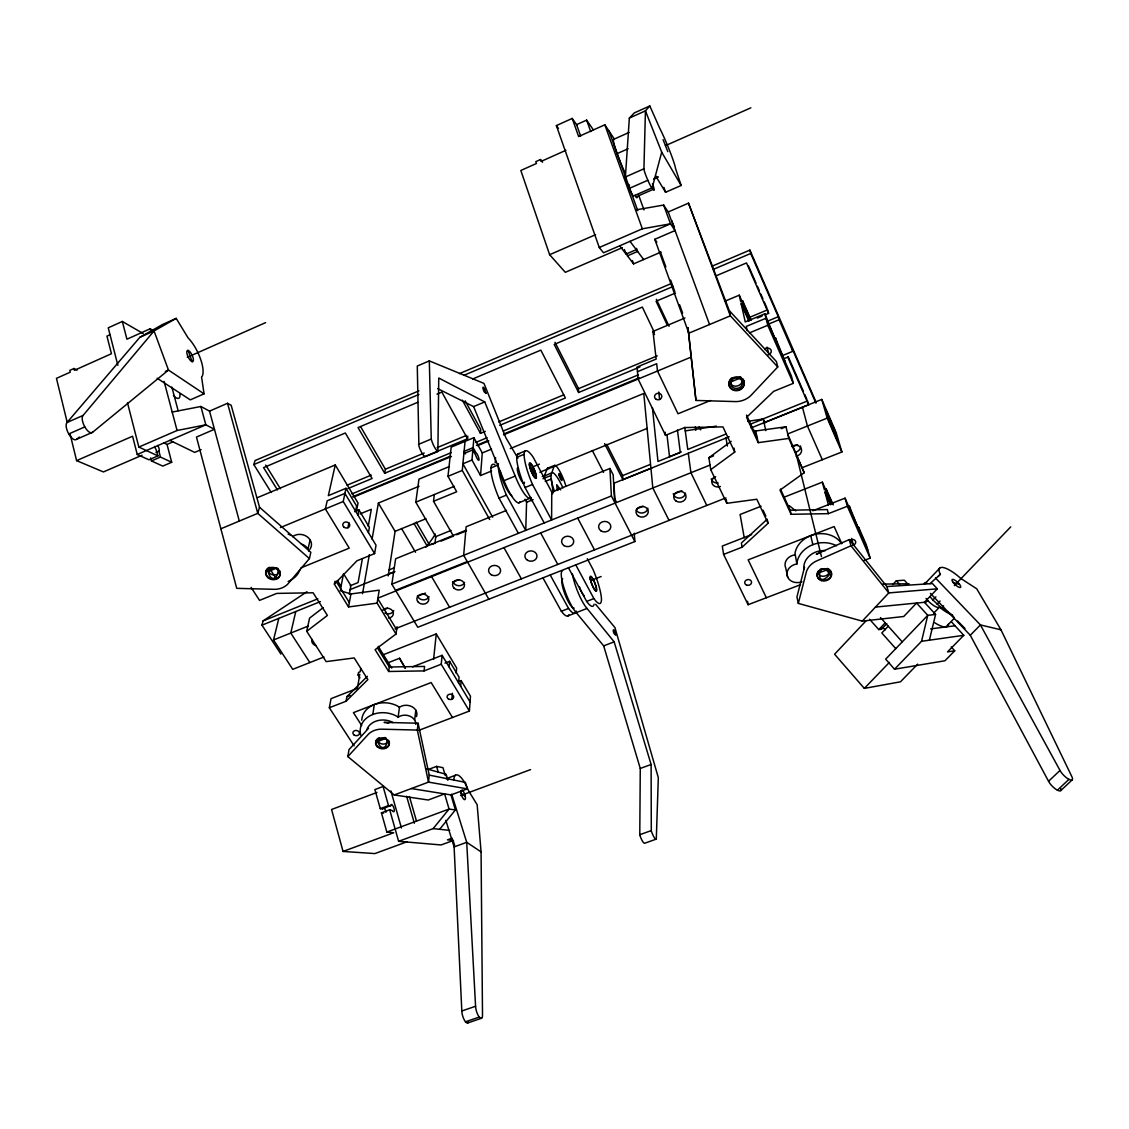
<?xml version="1.0" encoding="UTF-8"?>
<svg xmlns="http://www.w3.org/2000/svg" width="1129" height="1129" viewBox="0 0 1129 1129"><rect width="100%" height="100%" fill="white"/><g stroke="black" fill="none" stroke-linecap="round" stroke-linejoin="round"><path stroke-width="1.5" d="M557.176 490.48L556.752 484.722L560.704 489.901M595.66 604.34L614.938 627.583L658.32 777.641L656.302 839.087L644.49 843.321A8.453 1.905 70.5 0 1 639.776 835.023L640.27 768.454L603.676 645.873L576.242 612.638A23.54 5.137 68.6 0 1 564.26 588.745A23.54 5.137 68.6 0 1 562.581 570.639M517.886 458.205L505.877 437.742L483.96 383.408L429.316 360.885L417.278 366.036L418.901 445.955A9.512 2.512 67.1 0 0 425.04 456.779L437.897 451.501L438.744 378.032L484.736 401.91L515.205 476.071A24.457 5.377 67.7 0 0 530.912 497.409M532.761 474.378L532.944 466.969A7.762 1.651 67.7 0 0 529.938 467.18A7.762 1.651 67.7 0 0 535.682 477.863A7.762 1.651 67.7 0 0 532.93 466.926M390.733 805.88L388.503 805.584L383.098 786.49L374.884 789.58L380.261 808.66L382.519 808.943L390.747 805.4A3.839 1.341 70.7 0 1 392.821 805.683A3.839 1.341 70.7 0 1 394.275 810.834A3.839 1.341 70.7 0 1 392.215 810.566L389.688 809.761L381.433 812.838L386.852 832.073L393.711 832.736L343.047 851.449L331.573 809.493L376.945 792.459M649.81 105.957L634.329 112.9L629.347 118.065L625.395 176.971A10.471 1.087 67.2 0 0 629.234 188.416A10.471 1.087 67.2 0 0 633.722 195.867L652.195 187.781A10.486 0.974 67.3 0 1 647.834 180.245A10.486 0.974 67.3 0 1 643.925 168.8L645.435 110.854L649.81 105.957L659.59 127.958A25.967 2.004 67.4 0 1 675.495 168.32L681.154 185.481L665.56 192.283L655.568 175.799M524.943 499.244L526.58 502.25L525.747 530.376L506.427 495.109A31.175 7.084 67.8 0 1 498.256 464.936A31.203 7.099 67.8 0 1 498.439 463.666M801.957 581.745A11.121 9.314 -11.2 0 1 787.252 576.03A11.121 9.314 -11.2 0 1 796.848 563.978L794.999 553.125A25.021 21.014 -12.5 0 1 815.463 534.243A25.021 21.014 -12.5 0 1 841.514 543.599M382.519 808.943L382.533 808.477A3.839 1.355 70.7 0 1 382.675 807.941M796.975 563.964L797.032 562.256A25.233 21.126 -12.3 0 1 836.462 545.815M629.403 184.958L629.234 188.43L647.834 180.259M495.208 462.763L495.532 457.57M418.661 730.407L469.41 711.044L470.468 696.198L461.126 680.589L458.374 681.648M491.609 470.991L480.545 475.535L482.281 452.941L473.912 437.685L451.177 447.155L447.987 476.311L456.709 491.778L433.522 501.29L453.449 536.092L441.114 541.087M460.674 686.277L461.126 680.589M485.258 431.377L480.46 433.381L480.771 429.443L465.176 400.823M458.6 682.833L459.066 677.16L449.596 661.34L444.995 663.132M456.215 673.223L456.652 668.029L436.26 633.919L382.675 654.975M451.868 699.303L452.39 693.262M480.545 475.535L471.978 460.039L472.868 449.836L463.892 453.562M472.868 449.836L475.803 455.481A4.121 0.974 67.4 0 0 478.371 460.138A4.121 0.974 67.4 0 0 478.597 457.4A4.121 0.974 67.4 0 0 476.029 452.743L473.051 447.634L473.912 437.685M449.088 666.971L449.596 661.34M417.674 402.319L358.048 427.581L384.693 473.263L467.547 438.758L467.801 436.119M489.661 519.509L462.269 470.426L465.049 441.383M469.41 711.044L441.227 664.233L442.102 655.328L412.565 666.844M388.644 723.195A17.598 14.056 6.1 0 0 384.1 722.391L418.097 723.223L429.218 775.115L428.526 782.115L394.204 794.957L347.845 756.585L348.988 749.656L368.506 728.374M433.592 659.407L436.26 633.919M429.218 775.115L465.374 782.341L467.307 788.861L428.526 782.115L417.335 730.068L418.097 723.223M397.041 626.694L396.011 634.018L375.11 649.683L388.672 671.487L424.067 670.908L424.575 666.42L389.307 667.013L377.608 648.159M414.653 720.09L415.797 710.155M434.947 543.585L435.752 536.628L451.064 530.418M377.806 738.761C376.719 744.138 385.765 746.213 387.84 741.471M433.522 501.29L434.34 494.53M360.786 735.177A23.765 19.024 6.1 0 1 370.199 715.673A23.765 19.024 6.1 0 1 396.646 716.181L398.114 717.225L399.468 707.234A10.457 8.425 5.5 0 1 412.156 706.782A10.457 8.425 5.5 0 1 416.446 716.619M435.963 537.009L415.797 502.151L418.972 479.133L449.413 466.531M388.672 671.487L389.307 667.013M467.251 561.579L395.531 590.326L391.834 584.173L395.63 558.756L465.825 530.334M372.81 714.474L374.292 704.567A23.568 18.925 6.2 0 1 397.93 706.26L399.398 707.304M388.221 575.917L395.094 531.35L378.37 503.054L419.085 486.246M396.011 634.018L377.128 603.126L379.203 590.157L350.95 593.953L340.21 590.693M553.139 492.54L550.825 475.563L554.381 465.444A15.665 3.147 67.9 0 1 559.786 471.245A15.665 3.147 67.9 0 1 565.841 485.964M357.526 687.759L359.742 674.38L358.091 675.029L359.939 677.95M360.73 668.382L360.165 671.797L358.514 672.447L358.091 675.029M377.128 603.126L348.551 606.95L334.382 584.173L356.962 560.788L374.616 553.605L376.028 545.236L344.924 493.401L327.184 500.782L325.35 508.911L349.256 548.144L300.977 567.873M354.125 745.874L329.343 707.742L346.081 701.236L346.871 696.678L367.362 676.313M362.536 593.699L369.352 554.678M372.062 539.182L378.37 503.054M384.693 473.263L385.398 469.212L360.645 426.706M368.449 532.606L369.381 527.37L358.909 509.885L354.605 511.663M362.395 558.7L358.091 582.564L350.173 585.753M368.237 526.326L371.314 509.292L360.095 513.921M348.551 606.95L350.95 593.953M349.327 594.221L350.921 585.655L343.526 573.673L340.492 589.253M329.343 707.742L331.037 698.653L356.877 688.563M357.921 515.05L358.909 509.885M355.607 511.197L356.609 506.046L345.996 488.307L328.341 495.659L335.257 464.95L257.384 497.677M356.425 511.338L358.034 503.054L335.257 464.95M347.915 527.737L348.903 522.783M334.382 584.173L334.96 581.322M374.616 553.605L343.23 501.502L345.996 488.307M346.081 701.236L367.856 679.616L354.196 657.939L326.154 661.622L306.721 631.294L309.586 618.113L323.219 607.614M127.478 402.771L138.853 447.07L177.07 430.502L205.831 424.814L214.454 429.302L196.46 437.064L236.737 588.336L272.724 589.282A18.911 15.735 12.6 0 0 289.01 582.649L309.402 558.587L310.842 552.335L259.529 507.26L231.191 405.325L227.536 403.293L209.528 411.125L200.891 406.482L172.201 412.057M295.756 611.537L290.774 633.059L309.868 662.568M308.005 548.948L310.122 539.874M929.379 640.185L935.574 614.458L927.77 615.333L885.658 659.153L894.535 669.201L921.532 641.3L927.77 615.333L916.579 603.041L903.764 616.49L862.26 621.119L798.316 603.394L796.933 596.987L804.525 567.153M268.448 568.452C266.176 575.07 278.242 577.865 279.3 571.105M323.967 656.979L292.75 669.342L273.528 639.96L278.821 618.367M798.316 603.394L805.965 573.461A18.798 15.693 -12.2 0 1 817.805 560.421L850.984 545.787L888.791 592.923L937.31 588.83L932.441 583.552L886.886 586.558L849.276 539.591L816.281 554.184A18.685 15.623 -12.3 0 1 819.414 553.238M280.895 654.086L261.956 625.17L263.057 620.922L307.003 591.709M652.195 187.781L661.707 152.175L645.435 110.854L629.347 118.065M259.529 507.26L257.765 513.342L220.974 528.739M271.186 492.413L253.827 464.569L255.069 460.547L418.93 390.86M952.65 615.164A23.328 7.169 42.6 0 1 940.993 608.305L939.54 607.106A10.429 3.246 42.6 0 1 933.739 605.596A10.429 3.246 42.6 0 1 926.048 598.483M562.919 487.855A22.82 4.643 68 0 0 552.166 472.571L544.164 476.226L547.466 468.267L554.381 465.444M155.915 452.461L159.104 450.908A4.347 1.708 64.9 0 0 157.679 445.447M389.688 809.761L398.622 841.317L433.155 828.601L449.074 809.056L444.628 793.913L428.23 800.009L394.204 794.957M439.633 829.307L455.396 809.945L450.979 794.929L411.323 788.55M67.048 422.5L139.883 337.289L154.052 330.938L168.461 370.058L92.606 432.266L76.631 439.28A9.738 4.163 63.8 0 1 68.728 433.945A9.738 4.163 63.8 0 1 67.048 422.5L83.066 415.43L154.052 330.938L176.18 318.378L188.091 337.896A24.429 8.637 64.4 0 1 202.26 376.197L201.569 376.987L204.067 393.838L190.293 399.864L157.129 378.229M347.845 756.585L367.475 735.233A17.697 14.098 6 0 1 383.154 729.221L417.335 730.068M892.757 584.582L896.327 580.786L904.329 580.207L907.857 584.074M635.556 209.952L663.64 205.055L668.227 211.97L688.492 203.164L729.263 310.616L776.385 361.506L777.754 366.953L752.239 394.063A19.955 17.81 -13 0 1 733.892 401.543L695.958 400.442L688.013 327.89L695.958 400.442M862.26 621.119L888.791 592.923L886.886 586.558M865.943 620.936L834.585 654.213L864.334 688.394L900.462 681.817L917.651 664.148M869.598 619.271L878.799 629.587L885.207 622.827M878.799 629.587L881.453 629.262L886.773 623.645M939.653 568.226L924.976 583.665A22.566 6.929 42.6 0 1 926.754 582.86M888.241 626.228L881.82 632.974L895.763 648.639M929.971 583.693L940.372 574.266L939.61 572.756A22.693 6.718 42.5 0 1 960.723 578.401L976.726 588.802L1000.971 629.813L1071.816 776.569A8.919 2.837 44.9 0 1 1068.937 779.377L1057.421 790.201M938.185 576.552L940.372 574.266M875.469 607.092L924.453 602.279L937.31 588.83M925.272 602.942L927.671 600.43M948.882 612.694L941.558 607.966L932.85 600.007L935.87 596.846M954.386 585.542L1010.723 526.89M937.042 604.17L940.076 601.023M933.556 613.301L939.554 607.077M941.558 607.966L943.576 605.878M864.334 688.394L889.426 662.356M945.919 626.934L954.315 618.283M951.535 621.952L963.785 635.317L947.513 651.927L954.739 650.784L951.267 646.959M954.739 650.784L944.945 660.761L894.535 669.201M1060.921 788.762A8.877 2.893 45.1 0 1 1056.617 789.75A8.877 2.893 45.1 0 1 1048.545 781.268L970.277 635.26L980.424 624.93L1000.971 629.813M292.623 536.67L292.707 536.585A11.149 9.385 12.3 0 1 307.314 536.868A11.149 9.385 12.3 0 1 309.896 549.315M1048.545 781.268L1060.018 770.444L980.424 624.93L935.447 577.935M1060.738 790.61L1072.24 779.829M398.114 717.225L398.198 717.155A10.542 8.467 5.4 0 1 409.785 716.125A10.542 8.467 5.4 0 1 415.811 724.423M767.24 519.171L741.372 543.035L742.092 547.212L723.59 554.41L748.104 604.707L800.56 584.695M742.092 547.212L768.073 523.291L767.508 520.54M76.631 439.28L79.355 437.064M544.164 476.226L545.166 475.436L542.273 476.607M306.721 631.294L327.396 615.446L313.1 592.781L276.76 593.402L259.557 600.388L251.104 587.405M768.073 523.291L756.811 499.244L726.822 503.322L710.734 469.664L708.871 457.739L731.183 441.326M710.734 469.664L734.739 452.066L734.019 448.142M787.873 434.538L804.215 472.741L779.998 490.113L791.104 514.288L828.376 513.653L847.357 506.272L845.056 498.157L812.809 510.745M139.883 337.289L162.491 324.531L176.18 318.378M656.302 839.087L655.977 839.228A8.467 1.849 70.5 0 1 651.292 830.902L651.108 764.488L614.148 641.851L587.024 608.446A23.582 4.996 68.6 0 1 572.417 574.04M143.185 333.549L122.327 321.455L108.243 327.819L117.868 365.302M777.754 366.953L730.35 315.838L688.845 333.196L654.792 239.306L675.043 230.57L670.513 223.81L603.521 252.797L599.273 247.505L556.371 125.587L572.205 118.432L577.244 125.573M109.908 334.777L106.945 336.117L111.446 353.716L74.401 370.312L73.964 368.506L69.815 370.368L70.252 372.175L56.45 378.356L67.133 422.006M593.275 129.764L586.643 120.126L576.594 124.656L580.659 136.101M153.121 330.501L150.199 328.765L126.928 339.208L122.327 321.455M614.289 138.952L604.819 124.811L578.641 136.553L572.205 118.432M542.569 162.223L540.481 159.556L535.795 161.659L536.43 163.493L520.836 170.479L549.64 254.702L565.304 272.315L622.319 247.66M565.939 150.284L541.116 161.405L540.481 159.556M629.121 132.432L613.626 139.347A26.715 2.71 67.2 0 0 625.014 172.723M617.14 153.629L628.105 148.746M187.287 357.3L265.597 322.626M665.447 145.641L750.841 107.834M165.3 371.455L168.461 370.058L204.067 393.838M625.395 176.971L643.925 168.8M68.742 433.959L84.802 426.903A9.766 4.079 63.9 0 0 92.606 432.266M654.368 178.072L657.558 176.66M653.592 179.13L658.348 177.041M636.064 196.869L653.211 189.362M70.012 433.748L76.589 460.618L132.573 436.231L137.244 454.493L148.929 459.799L157.961 455.904L156.014 449.455A4.347 1.708 64.9 0 1 154.673 446.421M549.64 254.702L595.604 234.691M599.273 247.505L642.359 228.806L670.513 223.81L663.64 205.055M137.244 454.493L205.831 424.814L200.891 406.482M142.056 455.227L103.416 471.936L76.589 460.618M163.86 442.907L167.036 444.431L173.245 441.749M619.694 245.812L626.059 254.081L636.276 249.664M150.679 457.993L151.441 460.942L160.445 457.062L171.707 462.269L167.036 444.431M626.341 252.84L627.428 255.846L637.617 251.457L636.53 248.436M171.707 462.269L162.788 466.094L151.441 460.942M201.089 449.638L194.71 452.39L169.9 440.366M627.428 255.846L633.595 263.876L661.015 252.077M459.489 373.614L670.4 283.915M712.582 265.978L749.896 250.102L816.196 402.488M253.827 464.569L418.93 394.444M464.245 375.181L673.053 286.484M713.514 269.295L750.743 253.475L749.896 250.102M437.008 394.12L441.848 392.073L467.547 438.758M472.726 378.977L540.819 350.117L565.389 398.001L499.681 425.365M675.452 293.046L656.076 301.26L667.295 325.124M715.828 275.942L746.523 262.93L768.595 313.368L765.349 314.723M437.685 388.616L473.601 406.595L484.736 401.91M734.739 452.066L722.955 426.889L684.626 427.552L665.531 435.314L638.125 379.09L637.038 367.038L656.147 359.078L652.999 331.418L684.95 317.997M724.874 301.217L739.255 295.177L747.596 313.947M751.081 319.86L742.684 300.949L740.737 301.768L739.255 295.177M774.72 338.037L764.897 313.777L745.267 321.948L741.174 303.772L743.136 302.953L742.684 300.949M418.492 444.389L431.264 439.04L429.316 360.885M347.097 485.188L371.258 475.111M385.398 469.212L424.236 453.011M437.177 447.62L466.305 435.469M498.665 421.978L563.724 394.854M639.903 366.967L578.612 392.497L578.528 388.672L657.219 355.861M748.287 317.898L767.692 309.798L768.595 313.368M347.859 488.603L372.104 478.498L345.319 432.986L263.579 467.632L277.424 489.901M757.234 318.096L762.103 316.078M637.462 371.695L656.669 363.707L657.501 371.046L678.021 413.778L710.522 400.499M351.994 493.867L451.247 452.63M475.648 442.483L487.036 437.756M503.308 430.996L638.351 374.87M766.887 321.455L778.276 316.713L750.743 253.475M352.728 496.746L450.358 456.201M476.396 445.39L487.784 440.663M504.056 433.903L639.127 377.834M767.692 324.46L779.081 319.733L778.276 316.713M280.387 527.582L343.23 501.502M353.899 496.958L451.445 456.469M473.051 447.634L464.09 451.36L465.487 453.872M477.454 445.673L488.843 440.945M503.463 434.877L691.16 357.074M749.402 332.9L767.776 325.279L764.897 313.777M482.281 452.941L491.538 449.102M471.978 460.039L462.904 463.793L492.639 517.195M510.266 448.594L643.784 393.457L652.83 487.996L669.017 520.398M447.987 476.311L462.269 470.426M518.112 453.886L525.465 450.866M518.394 533.325L499.004 498.129A31.146 7.211 67.8 0 1 490.903 467.971L498.256 464.936M544.206 522.953L525.041 487.53A31.245 6.774 67.8 0 1 516.701 457.358L524.096 454.31A31.302 6.647 67.8 0 1 533.184 457.203L552.674 493.768M415.797 502.151L454.295 486.317M783.046 355.325L792.826 351.317L791.979 348.212L815.886 403.109M784.556 358.457L787.76 357.131L808.632 404.775L763.359 423.036M268.519 571.429L276.422 568.197M730.322 382.124L739.82 378.229M532.916 466.785L539.436 464.118M473.601 406.595L504.042 480.644L515.205 476.071M395.094 531.35L425.986 518.719M539.831 472.232L647.171 428.385M542.993 478.752L550.825 475.563M499.004 498.129L506.427 495.109M525.041 487.53L532.521 484.482A31.273 6.633 67.8 0 1 524.096 454.31M545.265 481.406L551.121 479.021L552.067 483.522A22.82 4.643 68 0 0 554.551 491.496M747.229 330.698L746.269 326.422L766.012 318.223L791.373 375.943L793.32 383.352L773.704 391.326L746.579 417.321L758.208 442.653L788.818 438.419L804.215 472.741M518.761 502.842L529.797 498.369M506.498 510.393L466.136 526.749L463.666 555.313L488.829 599.217M526.58 502.25L533.114 499.597M616.109 501.544L614.515 498.425L613.174 474.857L609.914 468.479L551.756 492.046L551.615 519.975L532.521 484.482M456.709 534.765L466.503 530.813M389.096 569.891L393.922 567.943M651.828 467.999L622.912 479.67L622.643 475.605L650.36 464.4M669.934 456.511L681.351 451.896M759.281 420.425L807.574 400.936L808.632 404.775M263.057 620.922L317.813 598.822M726.3 433.903L687.773 449.455L684.781 427.439M750.376 424.179L763.218 419L765.01 422.966M261.956 625.17L320.41 601.602M349.623 589.818L394.219 571.838M729.151 436.782L613.936 483.24L615.079 503.111M751.11 427.919L821.785 399.426L836.236 432.802L841.881 451.981L802.874 467.42M388.432 574.224L394.896 571.613M391.834 584.173L611.396 495.956L609.914 468.479M708.871 457.739L713.57 455.848M781.226 428.681L785.982 426.776L788.818 438.419M273.528 639.96L308.146 626.101M378.215 598.017L710.155 465.021M787.844 433.889L827.19 418.125L821.785 399.426M382.858 610.083L387.586 608.192M417.532 596.253L425.464 593.092M452.503 582.296L458.91 579.741M636.841 508.77L643.248 506.215M673.83 494.022L681.916 490.79M711.157 479.133L714.431 477.821M792.84 446.548L797.639 444.643M395.051 628.853L725.876 497.903M634.244 533.227L634.865 541.553L417.801 627.272L395.898 590.933M761.059 506.244L740.102 514.485L744.251 537.841M783.639 497.381L822.335 482.168L828.601 496.266M591.61 580.221L601.108 576.496M833.23 504.846L826.23 489.083L824.368 489.817L822.335 482.168M387.572 662.963L399.553 658.263L405.452 668.241M828.432 505.086L824.989 492.131L826.851 491.397L826.23 489.083M751.66 534.596L722.292 546.055L723.59 554.41M542.936 577.85L561.353 611.269L568.564 608.46A30.215 6.661 68.6 0 0 576.298 611.099M568.452 567.774L586.643 601.404L593.896 598.582A30.314 6.238 68.6 0 0 601.461 598.765A30.342 6.238 68.6 0 0 592.923 569.284L587.292 558.714M346.871 696.678L350.075 695.436M424.067 670.908L441.227 664.233M567.887 615.94L575.028 613.16M576.242 612.638L587.024 608.446M603.676 645.873L614.148 641.851M377.552 741.555L385.116 738.676M818.229 573.165L827.261 569.722M863.925 560.52L870.163 558.135L866.183 544.488L858.604 527.215L860.115 532.436M428.484 769.428L436.556 766.393L442.963 767.664L445.306 775.651M446.209 778.728L455.495 775.242M380.261 808.66L388.503 805.584M450.979 794.929L467.307 788.861M460.674 795.55L530.559 769.611M386.852 832.073L449.074 809.056L455.396 809.945M407.259 841.669L374.899 853.58L343.047 851.449M640.27 768.454L651.108 764.488M452.164 838.141L447.437 839.863L451.953 840.286M453.449 840.428L441.086 844.958L398.622 841.317M468.422 1022.225A8.072 2.724 73.2 0 1 464.569 1020.447A8.072 2.724 73.2 0 1 461.817 1010.991L454.112 846.919L466.714 842.319L481.067 851.859L482.506 1014.858A8.086 2.667 73.1 0 1 479.246 1017.06A8.086 2.667 73.1 0 1 475.577 1006.264L466.714 842.319L451.685 794.195M639.691 834.74L651.207 830.619M461.817 1010.991L475.577 1006.264M465.487 1021.787L479.26 1017.074M467.914 1022.888L481.646 1018.203M430.742 544.545L433.55 543.896M685.247 430.883L716.435 426.127M747.624 421.371L763.218 419L765.787 430.643M921.532 641.3L963.785 635.317M752.648 429.937L755.753 430.968L785.982 426.776M930.592 628.909L955.021 625.762M794.816 554.833L794.943 554.833A11.022 9.258 -11.3 0 0 785.756 567.986L787.703 577.201M780.478 489.097L790.173 510.195L827.289 509.574L828.376 513.653M882.793 584.088L909.085 583.778M433.155 828.601L449.624 830.379M381.433 812.838L383.691 813.12M953.299 582.635L959.481 584.272M426.691 768.877L446.167 774.339L447.917 780.294M437.784 451.459L437.897 451.501A9.54 2.441 67.1 0 1 431.687 440.62L431.264 439.04M138.853 447.07L157.961 455.904M73.964 368.506L77.082 370.1M667.803 151.611L663.104 139.686M460.942 793.108L465.233 796.185M789.171 505.623L795.747 510.872M309.402 558.587L257.765 513.342L227.536 403.293M950.279 613.47L953.963 617.224M957.632 620.992L964.985 628.514M930.423 593.388L970.277 635.26M924.453 602.279L935.574 614.458M896.327 580.786L899.601 584.385M880.507 617.591L902.254 641.893M930.155 596.832L932.85 600.007M630.024 241.338L643.671 259.543M556.371 125.587L558.446 128.41M654.792 239.306L656.852 242.213M361.717 725.566L353.419 712.639L431.165 682.551L452.475 717.508M269.309 567.915L276.478 579.135M336.132 581.308L349.355 602.618M265.71 465.063L280.401 488.758M337.402 580.475L341.057 586.36M378.229 646.324L391.721 668.1M377.82 598.807L396.632 629.629M442.102 655.328L470.059 701.928M401.515 528.471L415.514 552.264M431.588 576.637L449.596 607.261M661.707 152.175L681.154 185.481M416.262 522.177L429.26 544.488M413.948 523.39L427.002 545.759M399.553 658.263L405.128 668.241M503.957 547.636L521.386 578.838M550.218 574.986L568.564 608.46M462.311 400.132L480.46 433.381M540.65 532.93L557.782 564.429M575.776 564.881L593.896 598.582M529.543 464.456L536.162 476.819M577.695 518.098L594.517 549.894M674.408 226.76L673.717 225.391M592.33 450.527L603.549 472.388M611.396 495.956L634.865 541.553M555.002 342.327L578.528 388.672M606.781 444.346L622.643 475.605M578.612 392.497L554.198 344.444L642.345 307.088L654.397 332.448M604.594 443.626L622.912 479.67M706.796 505.453L690.92 472.726L688.281 453.251M766.365 597.749L748.16 559.843L834.148 526.566L841.754 543.599M699.232 426.748L700.714 429.853M652.999 331.418L654.51 334.593M656.386 299.326L669.06 326.281M763.035 510.181L765.829 516.179M746.523 415.077L757.39 438.758M741.174 303.772L748.894 321.116M824.989 492.131L830.605 504.762M743.136 302.953L750.841 320.311M826.851 491.397L832.454 504.028M830.69 500.98L832.087 504.113M742.134 304.915L749.134 320.664M826.47 494.544L830.676 504M822.307 459.729L807.447 426.042L802.451 407.23M845.056 498.157L867.721 549.767M767.776 325.279L793.32 383.352M847.357 506.272L870.163 558.135M748.442 265.809L756.007 283.097M757.376 286.23L759.436 290.943M760.819 294.09L762.879 298.804M764.248 301.951L767 308.231M788.169 356.595L803.425 391.438M804.808 394.6L806.882 399.356M779.081 319.733L792.826 351.317M827.19 418.125L841.881 451.981M881.453 629.262L881.269 628.839A4.107 1.383 42.7 0 1 881.213 628.317M673.336 224.516L672.616 222.723M688.492 203.164L730.35 315.838L729.263 310.616M188.007 350.385L192.198 361.703A6.21 2.187 64.4 0 0 191.281 353.631A6.21 2.187 64.4 0 0 186.807 352.798A6.21 2.187 64.4 0 0 192.198 361.703M668.227 211.97L709.548 324.545M660.451 252.106L665.842 266.938M670.64 280.119L674.832 291.649M679.63 304.83L682.622 313.072M638.661 195.218L643.996 209.938M608.968 131.02L637.758 210.671M604.819 124.811L642.359 228.806M586.643 120.126L590.735 131.585M632.409 260.545L633.595 263.876M624.436 249.537L626.059 254.081M828.686 569.425C831.96 576.594 817.833 579.36 818.088 571.599M663.894 187.301L665.56 192.283M452.983 840.188L454.606 845.212M672.319 221.919L671.995 220.762M445.87 820.402L454.112 846.919M741.654 379.104C744.321 386.443 730.83 389.336 730.237 381.574M436.556 766.393L438.306 772.335M858.449 528.626L849.262 505.919L850.73 511.07M409.432 796.552L416.488 821.108M406.609 796.255L414.357 823.239M390.902 790.949L401.444 828.009M851.591 538.491L853.453 545.138M849.276 539.591L850.984 545.787M209.528 411.125L239.32 521.062M171.862 387.106L178.142 410.744M150.199 328.765L151.088 332.166M164.114 381.461L177.07 430.502M785.191 361.873L775.44 337.797L776.611 342.341M158.921 451.163L160.445 457.062M796.566 455.679L821.432 556.526M768.948 354.52L767.184 347.28A3.683 3.316 -16.3 0 1 766.252 347.534M810.707 535.64L812.88 544.672M790.173 510.195L791.104 514.288M755.753 430.968L758.208 442.653M725.975 438.052L727.401 446.082M747.511 601.263L748.104 604.707M726.145 499.258L726.822 503.322M695.266 426.889L695.774 430.304M677.456 430.093L680.307 452.475L657.981 461.479L652.421 407.767M666.971 434.693L669.568 457.16M665.179 432.224L665.531 435.314M658.771 391.989L659.618 399.497M481.067 851.859L477.158 804.737L468.38 790.469A20.957 6.492 70.5 0 0 453.787 779.871M568.875 614.825A30.187 6.774 68.6 0 1 561.353 611.269M574.125 608.136A15.693 3.443 68.6 0 1 565.177 594.828A15.693 3.443 68.6 0 1 562.694 578.923M490.903 467.971A31.175 7.226 67.8 0 1 494.883 464.753M511.832 495.913A16.272 3.712 67.7 0 1 504.889 485.442A16.272 3.712 67.7 0 1 500.161 470.666M300.046 569.496A25.374 21.183 12.8 0 1 288.135 581.449M301.316 543.995A11.248 9.441 12.1 0 1 309.064 551.333M288.121 534.031A25.148 21.056 12.9 0 1 291.042 535.499M924.256 583.312A23.328 7.169 42.6 0 1 926.161 582.564M948.459 624.111A23.243 7.31 42.7 0 1 934.854 622.827M882.271 627.865A4.107 1.383 42.7 0 1 885.362 629.799M388.616 740.342A6.873 5.476 6 0 1 385.723 747.652A6.873 5.476 6 0 1 376.451 744.985A6.873 5.476 6 0 1 379.344 737.674M384.58 737.491A6.873 5.476 6 0 1 386.203 738.154M366.953 729.306A17.556 14.042 6.1 0 1 393.118 722.574M279.427 570.272A7.353 6.111 12.7 0 1 276.647 578.471A7.353 6.111 12.7 0 1 266.712 575.465A7.353 6.111 12.7 0 1 269.478 567.266M276.788 567.816A7.353 6.111 12.7 0 1 278.284 568.903M742.699 378.737A7.748 6.915 -13 0 1 741.174 388.545A7.748 6.915 -13 0 1 730.364 387.67A7.748 6.915 -13 0 1 731.874 377.862M739.551 376.663A7.748 6.915 -13 0 1 741.287 377.509M462.1 789.848A5.32 1.651 70.5 0 1 465.374 797.018A5.32 1.651 70.5 0 1 463.285 798.64A5.32 1.651 70.5 0 1 460.745 790.907M827.247 568.409A7.31 6.097 -12.2 0 1 830.563 576.806A7.31 6.097 -12.2 0 1 820.148 579.53A7.31 6.097 -12.2 0 1 818.624 570.667M820.007 569.482A7.31 6.097 -12.2 0 1 821.686 568.607M803.904 569.115A18.657 15.608 -12.3 0 1 825.355 550.627M652.449 183.731A11.869 1.101 67.3 0 1 652.336 187.88M637.123 196.996A11.84 1.214 67.2 0 1 635.161 195.416M1068.937 779.377A8.919 2.837 44.9 0 1 1060.018 770.444M179.892 393.612A11.163 4.121 64.5 0 1 173.457 395.277M429.006 596.564A5.97 5.024 6.1 0 1 423.022 599.838A5.97 5.024 6.1 0 1 417.504 595.703M800.602 445.927A6.294 5.476 -14.1 0 1 795.056 452.306M791.655 446.505A6.322 5.49 -14.1 0 1 801.209 448.425A6.322 5.49 -14.1 0 1 796.016 456.215M720.358 486.486A6.224 5.419 -9.3 0 1 712.272 483.847A6.224 5.419 -9.3 0 1 715.645 476.621M685.515 493.204A6.167 5.363 -7 0 1 679.446 498.087A6.167 5.363 -7 0 1 673.307 493.641M464.583 582.395A5.998 5.066 4.6 0 1 458.543 585.697A5.998 5.066 4.6 0 1 453.039 581.52M718.157 482.916A6.21 5.405 -9.4 0 1 711.651 479.867M647.877 508.191A6.125 5.32 -4.8 0 1 642.697 512.947A6.125 5.32 -4.8 0 1 636.177 509.955M315.965 645.605A5.941 4.869 9.7 0 1 311.943 639.324M383.394 609.378A5.984 4.982 7.4 0 1 392.723 611.099A5.984 4.982 7.4 0 1 388.743 618.127M393.753 610.606A5.955 4.968 7.4 0 1 384.904 612.962M361.76 720.203A23.568 18.925 6.2 0 1 374.32 704.552M849.572 540.72A3.514 2.95 -14 0 1 855.33 540.833A3.514 2.95 -14 0 1 852.564 545.363M764.7 349.538A3.726 3.331 -16.1 0 1 770.825 349.665A3.726 3.331 -16.1 0 1 768.016 354.788M383.691 807.715A3.839 1.355 70.7 0 1 385.991 812.301M84.802 426.889A9.766 4.079 63.9 0 1 83.066 415.43M531.745 500.796A23.526 5.109 68 0 1 530.771 497.945M435.342 534.059A101.638 42.366 -31 0 1 425.704 547.382M547.466 468.267A15.651 3.204 67.9 0 1 548.934 468.634M558.107 490.057A5.8 1.185 68 0 1 559.25 489.055M594.122 604.17A30.285 6.351 68.6 0 1 586.643 601.404M516.701 457.358A31.273 6.774 67.8 0 1 519.538 453.844M524.491 482.281A8.355 1.835 67.7 0 1 519.382 476.805A8.355 1.835 67.7 0 1 518.465 468.112M519.919 501.869A24.429 5.532 67.7 0 1 504.042 480.644M584.286 595.787A8.058 1.708 68.6 0 1 579.558 587.038M730.731 382.378C729.376 389.533 741.005 390.578 742.317 384.043C743.715 376.888 732.015 375.788 730.731 382.378M615.799 634.865C612.031 634.018 612.821 623.843 615.799 634.865M377.411 741.485C385.328 760.057 394.43 728.628 377.411 741.485M267.785 570.949C273.782 592.556 287.458 558.784 267.785 570.949M829.787 574.308C814.108 592.302 818.172 555.807 829.787 574.308M485.964 393.273L484.313 391.961A3.5 0.762 67.1 0 1 482.902 387.586A3.5 0.762 67.1 0 1 484.553 388.912L485.964 393.273M834.472 429.937L825.779 409.855L829.053 421.131L837.831 441.397L834.472 429.937M590.467 579.248A7.48 1.538 68.6 0 0 595.675 590.608A7.48 1.538 68.6 0 0 594.052 581.364A7.48 1.538 68.6 0 0 590.467 579.248M267.672 577.483A7.353 6.111 12.6 0 0 279.936 575.663A7.353 6.111 12.6 0 0 271.101 567.435A7.353 6.111 12.6 0 0 267.672 577.483M377.382 746.904A6.887 5.49 6 0 0 388.983 745.267A6.887 5.49 6 0 0 380.939 737.957A6.887 5.49 6 0 0 377.382 746.904M448.566 699.063A3.302 2.681 4 0 0 453.689 697.101A3.302 2.681 4 0 0 448.905 694.42A3.302 2.681 4 0 0 448.566 699.063M353.786 734.753A3.274 2.611 7 0 0 359.304 733.963A3.274 2.611 7 0 0 355.437 730.477A3.274 2.611 7 0 0 353.786 734.753M343.71 526.933A3.528 3.006 10.7 0 0 349.623 526.029A3.528 3.006 10.7 0 0 345.46 522.021A3.528 3.006 10.7 0 0 343.71 526.933M733.61 390.309A7.762 6.929 -13 0 0 744.307 382.59A7.762 6.929 -13 0 0 732.015 378.413A7.762 6.929 -13 0 0 733.61 390.309M821.39 580.631A7.31 6.097 -12.2 0 0 831.636 573.8A7.31 6.097 -12.2 0 0 820.19 570.117A7.31 6.097 -12.2 0 0 821.39 580.631M952.594 581.647A5.772 1.708 42.5 0 0 960.229 587.546A5.772 1.708 42.5 0 0 956.348 581.195A5.772 1.708 42.5 0 0 952.594 581.647M418.365 602.336A5.998 5.024 6.1 0 0 428.512 600.854A5.998 5.024 6.1 0 0 421.583 594.15A5.998 5.024 6.1 0 0 418.365 602.336M564.133 545.702A6.097 5.236 -0.6 0 0 573.73 541.906A6.097 5.236 -0.6 0 0 565.121 536.684A6.097 5.236 -0.6 0 0 564.133 545.702M676.158 501.135A6.195 5.377 -7 0 0 686.023 497.226A6.195 5.377 -7 0 0 677.499 491.849A6.195 5.377 -7 0 0 676.158 501.135M454.027 588.153A6.012 5.08 4.6 0 0 464.231 586.643A6.012 5.08 4.6 0 0 457.344 579.883A6.012 5.08 4.6 0 0 454.027 588.153M638.464 516.136A6.153 5.335 -4.8 0 0 648.244 512.256A6.153 5.335 -4.8 0 0 639.691 506.935A6.153 5.335 -4.8 0 0 638.464 516.136M491.186 574.732A6.04 5.137 3 0 0 500.599 571.006A6.04 5.137 3 0 0 491.948 565.869A6.04 5.137 3 0 0 491.186 574.732M527.483 560.294A6.068 5.179 1.3 0 0 536.995 556.526A6.068 5.179 1.3 0 0 528.372 551.347A6.068 5.179 1.3 0 0 527.483 560.294M601.122 530.983A6.125 5.278 -2.6 0 0 610.803 527.144A6.125 5.278 -2.6 0 0 602.237 521.88A6.125 5.278 -2.6 0 0 601.122 530.983M746.777 585.175A3.443 2.893 -8.9 0 0 751.533 581.943A3.443 2.893 -8.9 0 0 746.086 580.207A3.443 2.893 -8.9 0 0 746.777 585.175M656.005 399.2A3.641 3.26 -7.4 0 0 661.792 396.829A3.641 3.26 -7.4 0 0 656.753 393.555A3.641 3.26 -7.4 0 0 656.005 399.2M559.081 475.295A3.796 0.762 67.9 0 0 561.847 480.545A3.796 0.762 67.9 0 0 560.464 475.196A3.796 0.762 67.9 0 0 559.081 475.295M590.241 578.895A8.072 1.651 68.6 0 0 595.858 591.159A8.072 1.651 68.6 0 0 594.108 581.167A8.072 1.651 68.6 0 0 590.241 578.895M529.713 466.912A8.369 1.778 67.7 0 0 535.894 478.428A8.369 1.778 67.7 0 0 532.93 466.63A8.369 1.778 67.7 0 0 529.713 466.912"/></g></svg>
